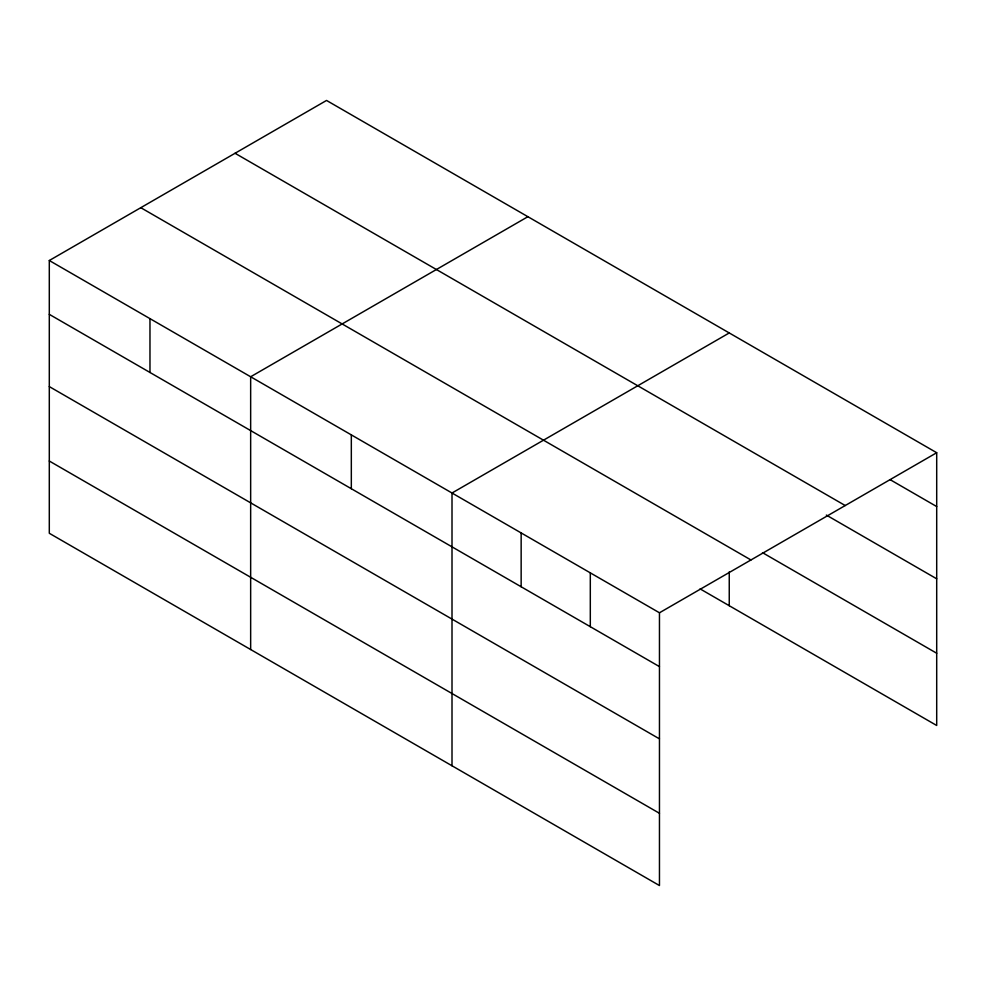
<?xml version="1.0" encoding="UTF-8"?>
<svg xmlns="http://www.w3.org/2000/svg" width="986" height="986" viewBox="0 0 986 986"><rect width="100%" height="100%" fill="white"/><g stroke="black" fill="none" stroke-linecap="round" stroke-linejoin="round"><path stroke-width="1.48" d="M659.461 738.871L659.461 612.787L49.3 260.514L49.3 533.278L659.461 885.551L659.461 738.871L49.3 386.598M700.109 588.889L936.7 725.486L936.7 452.722L326.539 100.449L49.3 260.514M527.892 216.698L250.654 376.763L250.654 649.527M729.246 332.948L452.007 493.012L452.007 765.777M659.461 612.787L936.7 452.722M890.161 479.677L936.7 506.557M235.05 153.274L845.212 505.535M826.33 515.074L936.7 578.807M762.498 552.665L936.7 653.237M140.788 207.689L750.95 559.962M49.3 314.349L659.461 666.622M49.3 461.029L659.461 813.302M729.246 571.892L729.246 605.712M590.306 572.854L590.306 626.689M521.15 532.933L521.15 586.769M351.324 434.888L351.324 488.723M149.971 318.638L149.971 372.474"/></g></svg>
